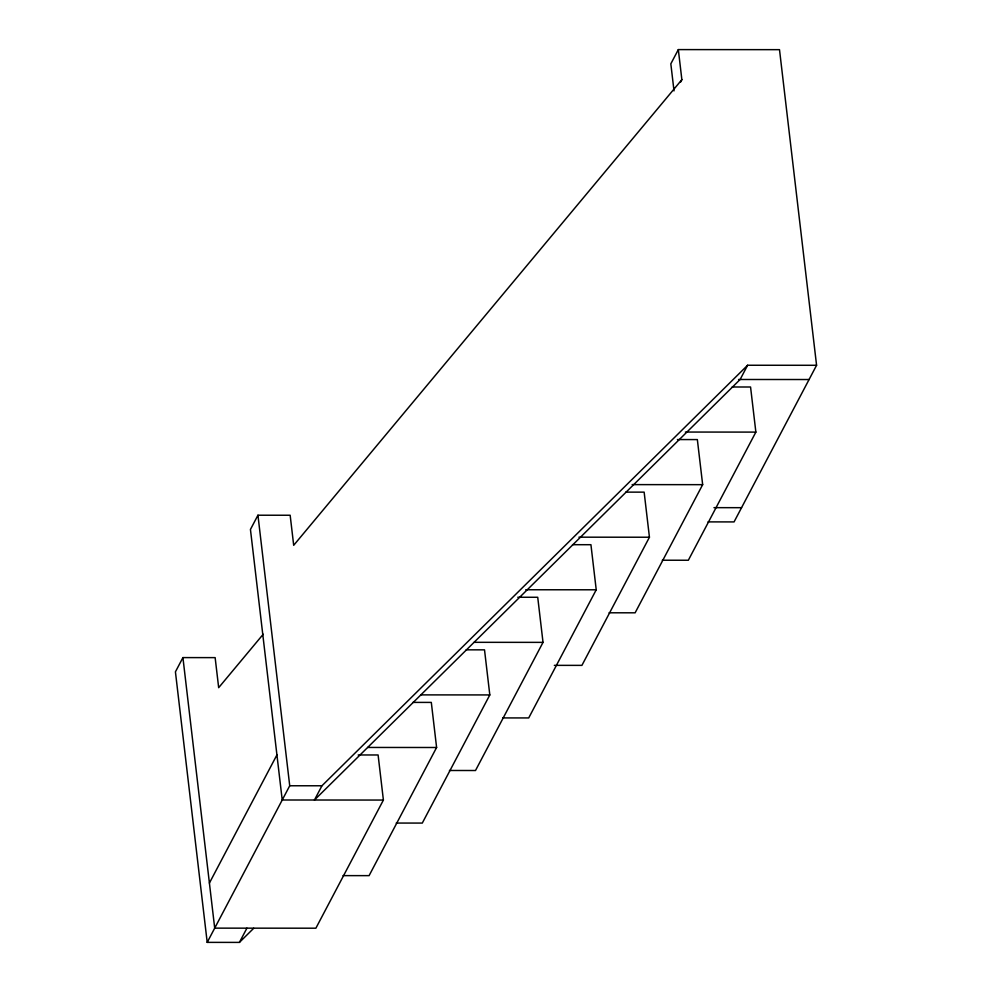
<?xml version="1.0" encoding="UTF-8"?>
<svg xmlns="http://www.w3.org/2000/svg" width="992" height="992" viewBox="0 0 992 992"><rect width="100%" height="100%" fill="white"/><g stroke="black" fill="none" stroke-linecap="round" stroke-linejoin="round"><path stroke-width="1.49" d="M263.227 634.235L218.674 687.679L215.14 657.622L182.925 657.597L175.423 671.844L207.204 942.375L239.419 942.4L253.716 928.276M708.003 521.891L734.055 521.916L816.577 365.292L779.501 49.662L678.33 49.6L681.864 79.658L293.694 545.302L290.16 515.245L257.945 515.22L250.443 529.455L282.224 799.998L383.396 800.06L378.101 754.974L358.174 754.962M209.411 883.054L276.929 754.912M207.204 942.375L289.726 785.763L257.945 515.22M678.33 49.6L670.828 63.835L674.014 90.892M680.5 82.249L681.864 79.658M239.419 942.4L246.921 928.165M747.621 365.254L321.941 785.776L314.439 800.023L740.119 379.49L747.621 365.254L816.577 365.292M383.396 800.06L315.878 928.202L214.706 928.14L182.925 657.597M412.908 702.398L431.309 702.41L436.604 747.497L369.086 875.638L343.021 875.626M466.128 649.834L484.518 649.847L489.812 694.933L422.294 823.075L396.23 823.062M517.799 597.258L537.726 597.271L543.021 642.37L475.503 770.511L449.45 770.486M572.545 544.695L590.934 544.707L596.229 589.794L528.711 717.935L502.659 717.923M625.754 492.131L644.143 492.144L649.438 537.23L581.92 665.372L554.33 665.359M677.424 439.568L697.351 439.58L702.658 484.666L635.128 612.808L609.076 612.796M732.17 386.992L750.56 387.004L755.867 432.103L688.336 560.244L662.284 560.22M738.569 379.49L809.075 379.527M685.36 432.053L755.867 432.103M632.14 484.617L702.658 484.666M713.967 507.656L741.557 507.681M578.931 537.18L649.438 537.23M525.723 589.756L596.229 589.794M474.052 642.32L543.021 642.37M420.844 694.884L489.812 694.933M367.623 747.447L436.604 747.497M289.726 785.763L321.941 785.776"/></g></svg>
